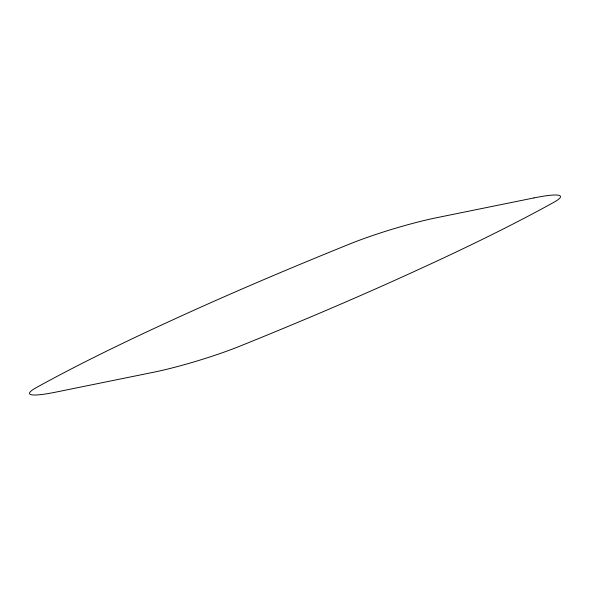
<?xml version="1.0" encoding="UTF-8"?>
<svg xmlns="http://www.w3.org/2000/svg" width="590" height="590" viewBox="0 0 590 590"><rect width="100%" height="100%" fill="white"/><g stroke="black" fill="none" stroke-linecap="round" stroke-linejoin="round"><path stroke-width="0.89" d="M533.987 197.916L436.74 217.688A71.884 8.135 -16.9 0 0 350.047 243.869A1257.659 142.374 -16.9 0 0 172.863 319.832A1257.659 142.374 -16.9 0 0 36.477 387.505A71.884 8.135 -16.9 0 0 56.013 392.084L153.26 372.312A71.884 8.135 -16.9 0 0 239.953 346.131A1257.659 142.374 -16.9 0 0 417.137 270.168A1257.659 142.374 -16.9 0 0 553.523 202.495A71.884 8.135 -16.9 0 0 533.987 197.916"/></g></svg>
